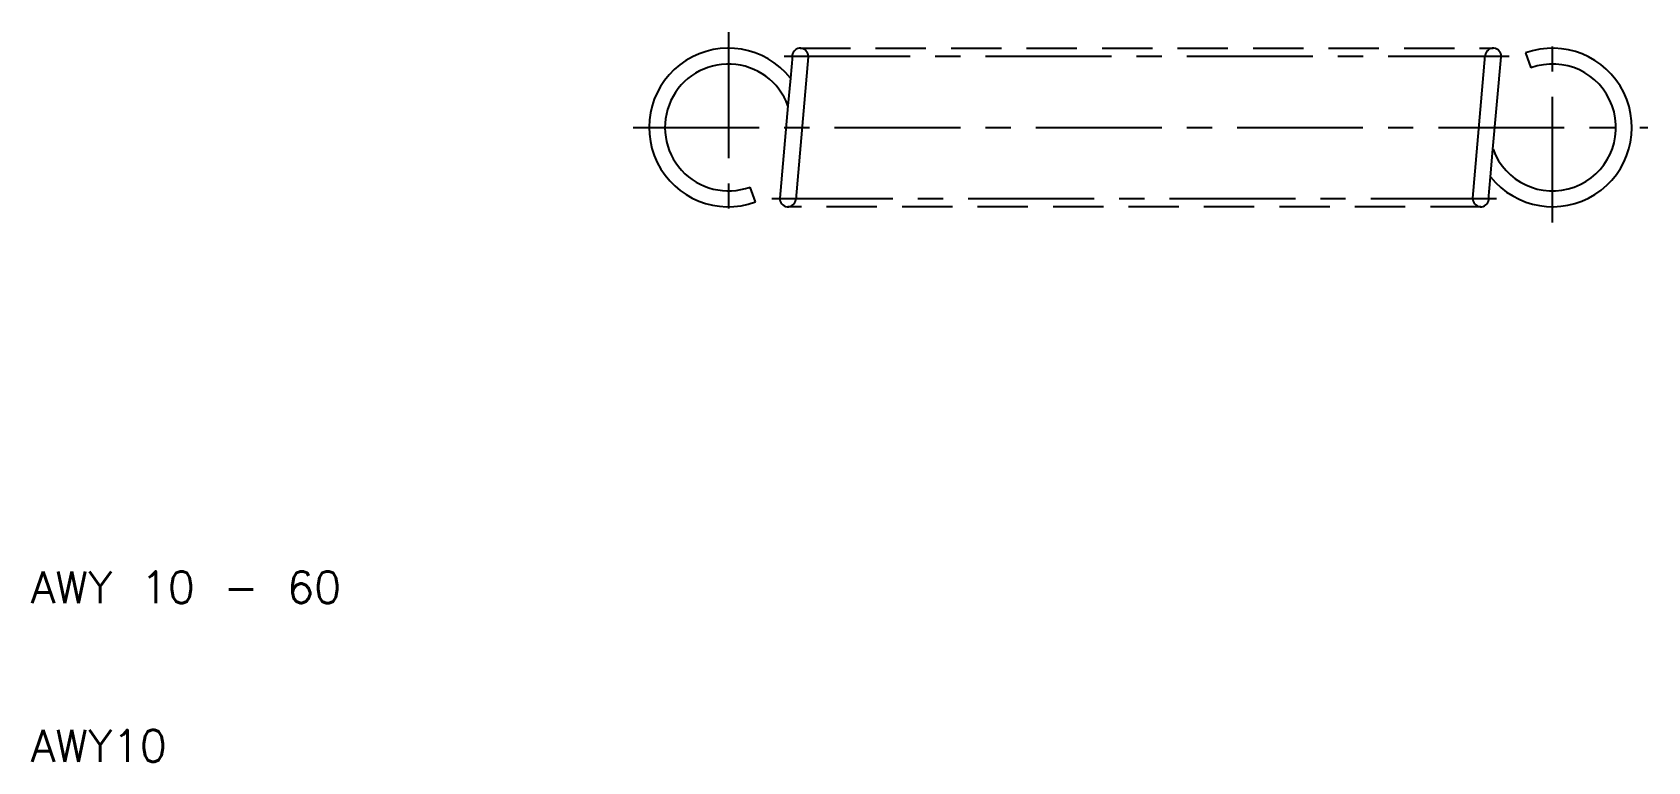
# Model space of a CAD drawing. Extents: x 10 to 112, y 10 to 56.
import ezdxf

# ---------------------------------------------------------------- set-up
doc = ezdxf.new("R2010")
doc.units = 0
doc.header["$LTSCALE"] = 0.25
doc.linetypes.add('CENTER', pattern=[50.8, 31.75, -6.35, 6.35, -6.35])
doc.linetypes.add('DASHED', pattern=[19.05, 12.7, -6.35])
doc.layers.get('0').update_dxf_attribs({"linetype": 'CONTINUOUS'})
doc.layers.add('CENTER', color=1, linetype='CENTER')
doc.styles.get("Standard").update_dxf_attribs({"font": 'txt.shx', "bigfont": 'extfont.shx'})

msp = doc.modelspace()

# ---------------------------------------------------------------- linework, layer by layer
for p, q in [((58.04, 54.54), (57.91, 53.11)), ((59.03, 54.46), (58.25, 45.46)), ((100.97, 45.54), (101.75, 54.54)), ((102.24, 48.63), (102.75, 54.46)), ((104.29, 54.7), (104.63, 53.76)), ((57.91, 53.11), (57.76, 51.37)), ((57.76, 51.37), (57.25, 45.54)), ((102.09, 46.89), (102.24, 48.63)), ((101.96, 45.46), (102.09, 46.89)), ((55.71, 45.3), (55.37, 46.24))]:
    msp.add_line(p, q)
at = {"color": 3, "linetype": 'DASHED'}
for p, q in [((58.53, 55), (102.25, 55)), ((101.47, 45), (57.75, 45))]:
    msp.add_line(p, q, dxfattribs=at)
for centre, radius, start, end in [((54, 50), 5, 38.5273, 290), ((58.53, 54.5), 0.5, 355, 175), ((102.25, 54.5), 0.5, 355, 175), ((106, 50), 5, 218.5273, 110), ((54, 50), 4, 20, 290), ((106, 50), 4, 200, 110), ((57.75, 45.5), 0.5, 175, 355), ((101.47, 45.5), 0.5, 175, 355)]:
    msp.add_arc(centre, radius, start, end)
at = {"layer": 'CENTER', "color": 1, "linetype": 'CENTER'}
for p, q in [((54, 56), (54, 44)), ((106, 44), (106, 56)), ((57.53, 54.5), (103.25, 54.5)), ((48, 50), (112, 50)), ((102.47, 45.5), (56.75, 45.5))]:
    msp.add_line(p, q, dxfattribs=at)

# ---------------------------------------------------------------- texts
for s, p in [('AWY 10 - 60', (10, 20)), ('AWY10', (10, 10))]:
    msp.add_text(s, height=2).set_placement(p)

doc.saveas('drawing.dxf')
